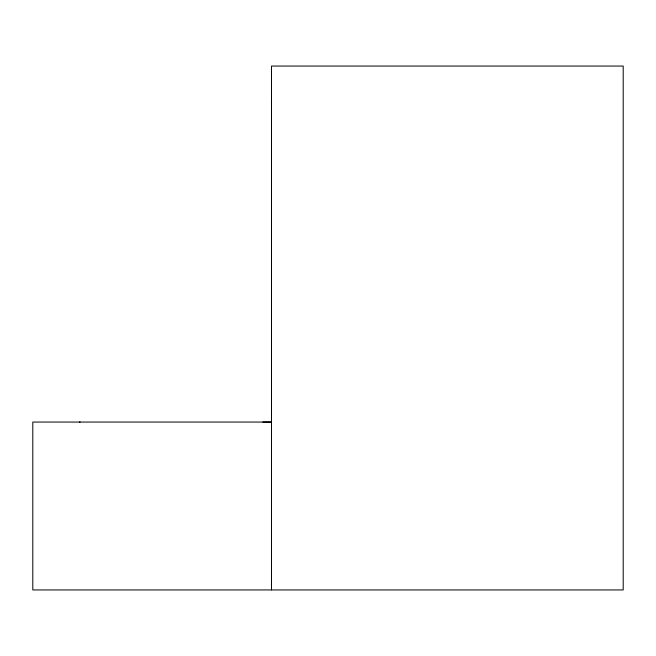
<?xml version="1.0" encoding="UTF-8"?>
<svg xmlns="http://www.w3.org/2000/svg" width="656" height="656" viewBox="0 0 656 656"><rect width="100%" height="100%" fill="white"/><g stroke="black" fill="none" stroke-linecap="round" stroke-linejoin="round"><path stroke-width="0.98" d="M271.51 589.941L271.51 66.059L623.2 66.059L623.2 589.941L32.8 589.941L32.8 422.062L271.51 422.062L271.51 100.458M79.392 422.062L80.13 422.046M262.81 422.054L271.51 422.062"/></g></svg>
